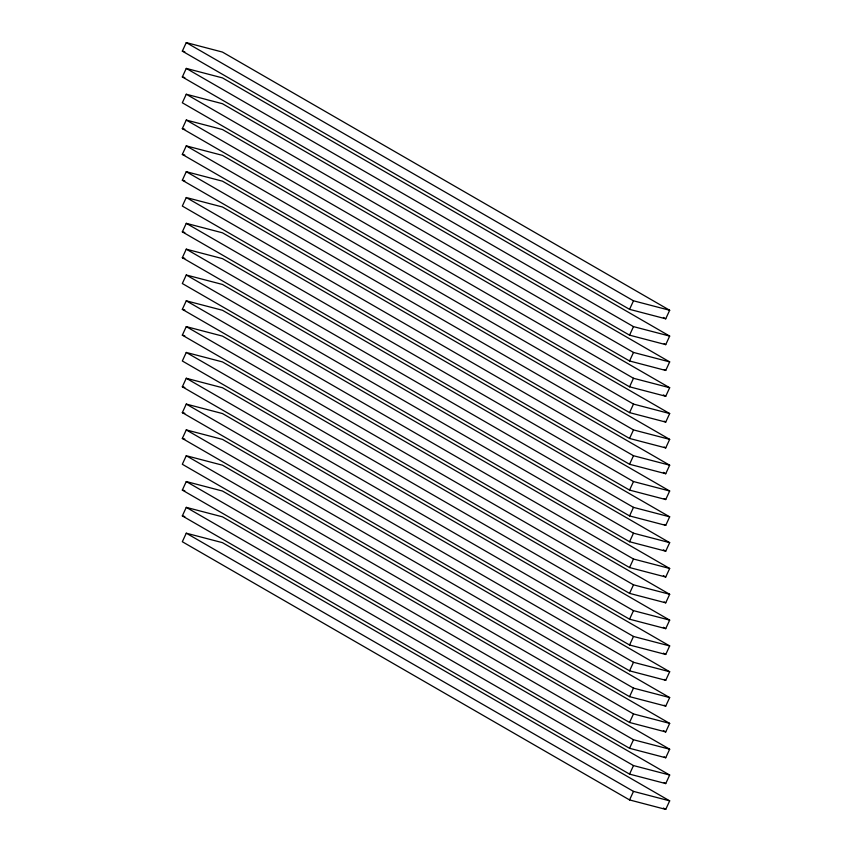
<?xml version="1.0" encoding="UTF-8"?>
<svg xmlns="http://www.w3.org/2000/svg" width="852" height="852" viewBox="0 0 852 852"><rect width="100%" height="100%" fill="white"/><g stroke="black" fill="none" stroke-linecap="round" stroke-linejoin="round"><path stroke-width="1.28" d="M182.328 51.141L186.268 42.6L222.447 52.068L669.672 310.266L665.731 318.808L629.553 309.34L182.328 51.141L184.82 51.791M182.328 76.968L186.268 68.416L222.447 77.883L669.672 336.082L665.731 344.634L629.553 335.166L182.328 76.968L184.82 77.617M186.268 94.242L182.328 102.783L629.553 360.982L665.731 370.45L669.672 361.908L222.447 103.71L186.268 94.242L633.494 352.44L669.672 361.908M182.328 128.609L186.268 120.057L222.447 129.525L669.672 387.724L665.731 396.276L629.553 386.808L182.328 128.609L184.82 129.259M182.328 154.425L186.268 145.884L222.447 155.352L669.672 413.55L665.731 422.091L629.553 412.624L182.328 154.425L184.82 155.075M182.328 180.251L186.268 171.699L222.447 181.167L669.672 439.366L665.731 447.918L629.553 438.45L182.328 180.251L184.82 180.901M186.268 197.526L182.328 206.067L629.553 464.265L665.731 473.733L669.672 465.192L222.447 206.993L186.268 197.526L633.494 455.724L669.672 465.192M182.328 231.882L186.268 223.341L222.447 232.809L669.672 491.008L665.731 499.549L629.553 490.092L182.328 231.882L184.82 232.543M182.328 257.709L186.268 249.167L222.447 258.625L669.672 516.834L665.731 525.375L629.553 515.907L182.328 257.709L184.82 258.358M186.268 274.983L182.328 283.524L629.553 541.734L665.731 551.191L669.672 542.649L222.447 284.451L186.268 274.983L633.494 533.182L669.672 542.649M182.328 309.351L186.268 300.809L222.447 310.266L669.672 568.476L665.731 577.017L629.553 567.549L182.328 309.351L184.82 310M182.328 335.166L186.268 326.625L222.447 336.093L669.672 594.291L665.731 602.833L629.553 593.375L182.328 335.166L184.82 335.826M186.268 352.451L182.328 360.992L629.553 619.191L665.731 628.659L669.672 620.118L222.447 361.908L186.268 352.451L633.494 610.65L669.672 620.118M182.328 386.808L186.268 378.267L222.447 387.735L669.672 645.933L665.731 654.474L629.553 645.007L182.328 386.808L184.82 387.468M182.328 412.634L186.268 404.082L222.447 413.55L669.672 671.749L665.731 680.301L629.553 670.833L182.328 412.634L184.82 413.284M182.328 438.45L186.268 429.909L222.447 439.376L669.672 697.575L665.731 706.116L629.553 696.648L182.328 438.45L184.82 439.099M186.268 455.724L182.328 464.276L629.553 722.475L665.731 731.943L669.672 723.391L222.447 465.192L186.268 455.724L633.494 713.933L669.672 723.391M182.328 490.092L186.268 481.55L222.447 491.018L669.672 749.217L665.731 757.758L629.553 748.29L182.328 490.092L184.82 490.741M182.328 515.918L186.268 507.366L222.447 516.834L669.672 775.032L665.731 783.584L629.553 774.117L182.328 515.918L184.82 516.568M186.268 533.192L182.328 541.734L629.553 799.932L665.731 809.4L669.672 800.859L222.447 542.66L186.268 533.192L633.494 791.391L669.672 800.859M629.553 309.34L633.494 300.799L669.672 310.266M629.553 335.166L633.494 326.625L669.672 336.082M629.553 360.982L633.494 352.44M629.553 386.808L633.494 378.267L669.672 387.724M629.553 412.624L633.494 404.082L669.672 413.55M629.553 438.45L633.494 429.909L669.672 439.366M629.553 464.265L633.494 455.724M629.553 490.092L633.494 481.55L669.672 491.008M629.553 515.907L633.494 507.366L669.672 516.834M629.553 541.734L633.494 533.182M629.553 567.549L633.494 559.008L669.672 568.476M629.553 593.375L633.494 584.823L669.672 594.291M629.553 619.191L633.494 610.65M629.553 645.007L633.494 636.465L669.672 645.933M629.553 670.833L633.494 662.292L669.672 671.749M629.553 696.648L633.494 688.107L669.672 697.575M629.553 722.475L633.494 713.933M629.553 748.29L633.494 739.749L669.672 749.217M629.553 774.117L633.494 765.575L669.672 775.032M629.553 799.932L633.494 791.391M663.399 317.466L665.731 318.808M186.268 42.6L633.494 300.799M664.177 343.729L665.731 344.634M186.268 68.416L633.494 326.625M664.177 369.555L665.731 370.45M663.399 394.923L665.731 396.276M186.268 120.057L633.494 378.267M664.177 421.197L665.731 422.091M186.268 145.884L633.494 404.082M664.177 447.012L665.731 447.918M186.268 171.699L633.494 429.909M663.399 472.391L665.731 473.733M664.177 498.654L665.731 499.549M186.268 223.341L633.494 481.55M664.177 524.481L665.731 525.375M186.268 249.167L633.494 507.366M663.399 549.849L665.731 551.191M663.399 575.675L665.731 577.017M186.268 300.809L633.494 559.008M664.177 601.938L665.731 602.833M186.268 326.625L633.494 584.823M663.399 627.306L665.731 628.659M663.399 653.133L665.731 654.474M186.268 378.267L633.494 636.465M664.177 679.406L665.731 680.301M186.268 404.082L633.494 662.292M664.177 705.222L665.731 706.116M186.268 429.909L633.494 688.107M663.399 730.59L665.731 731.943M664.177 756.864L665.731 757.758M186.268 481.55L633.494 739.749M664.177 782.679L665.731 783.584M186.268 507.366L633.494 765.575M663.399 808.058L665.731 809.4"/></g></svg>
